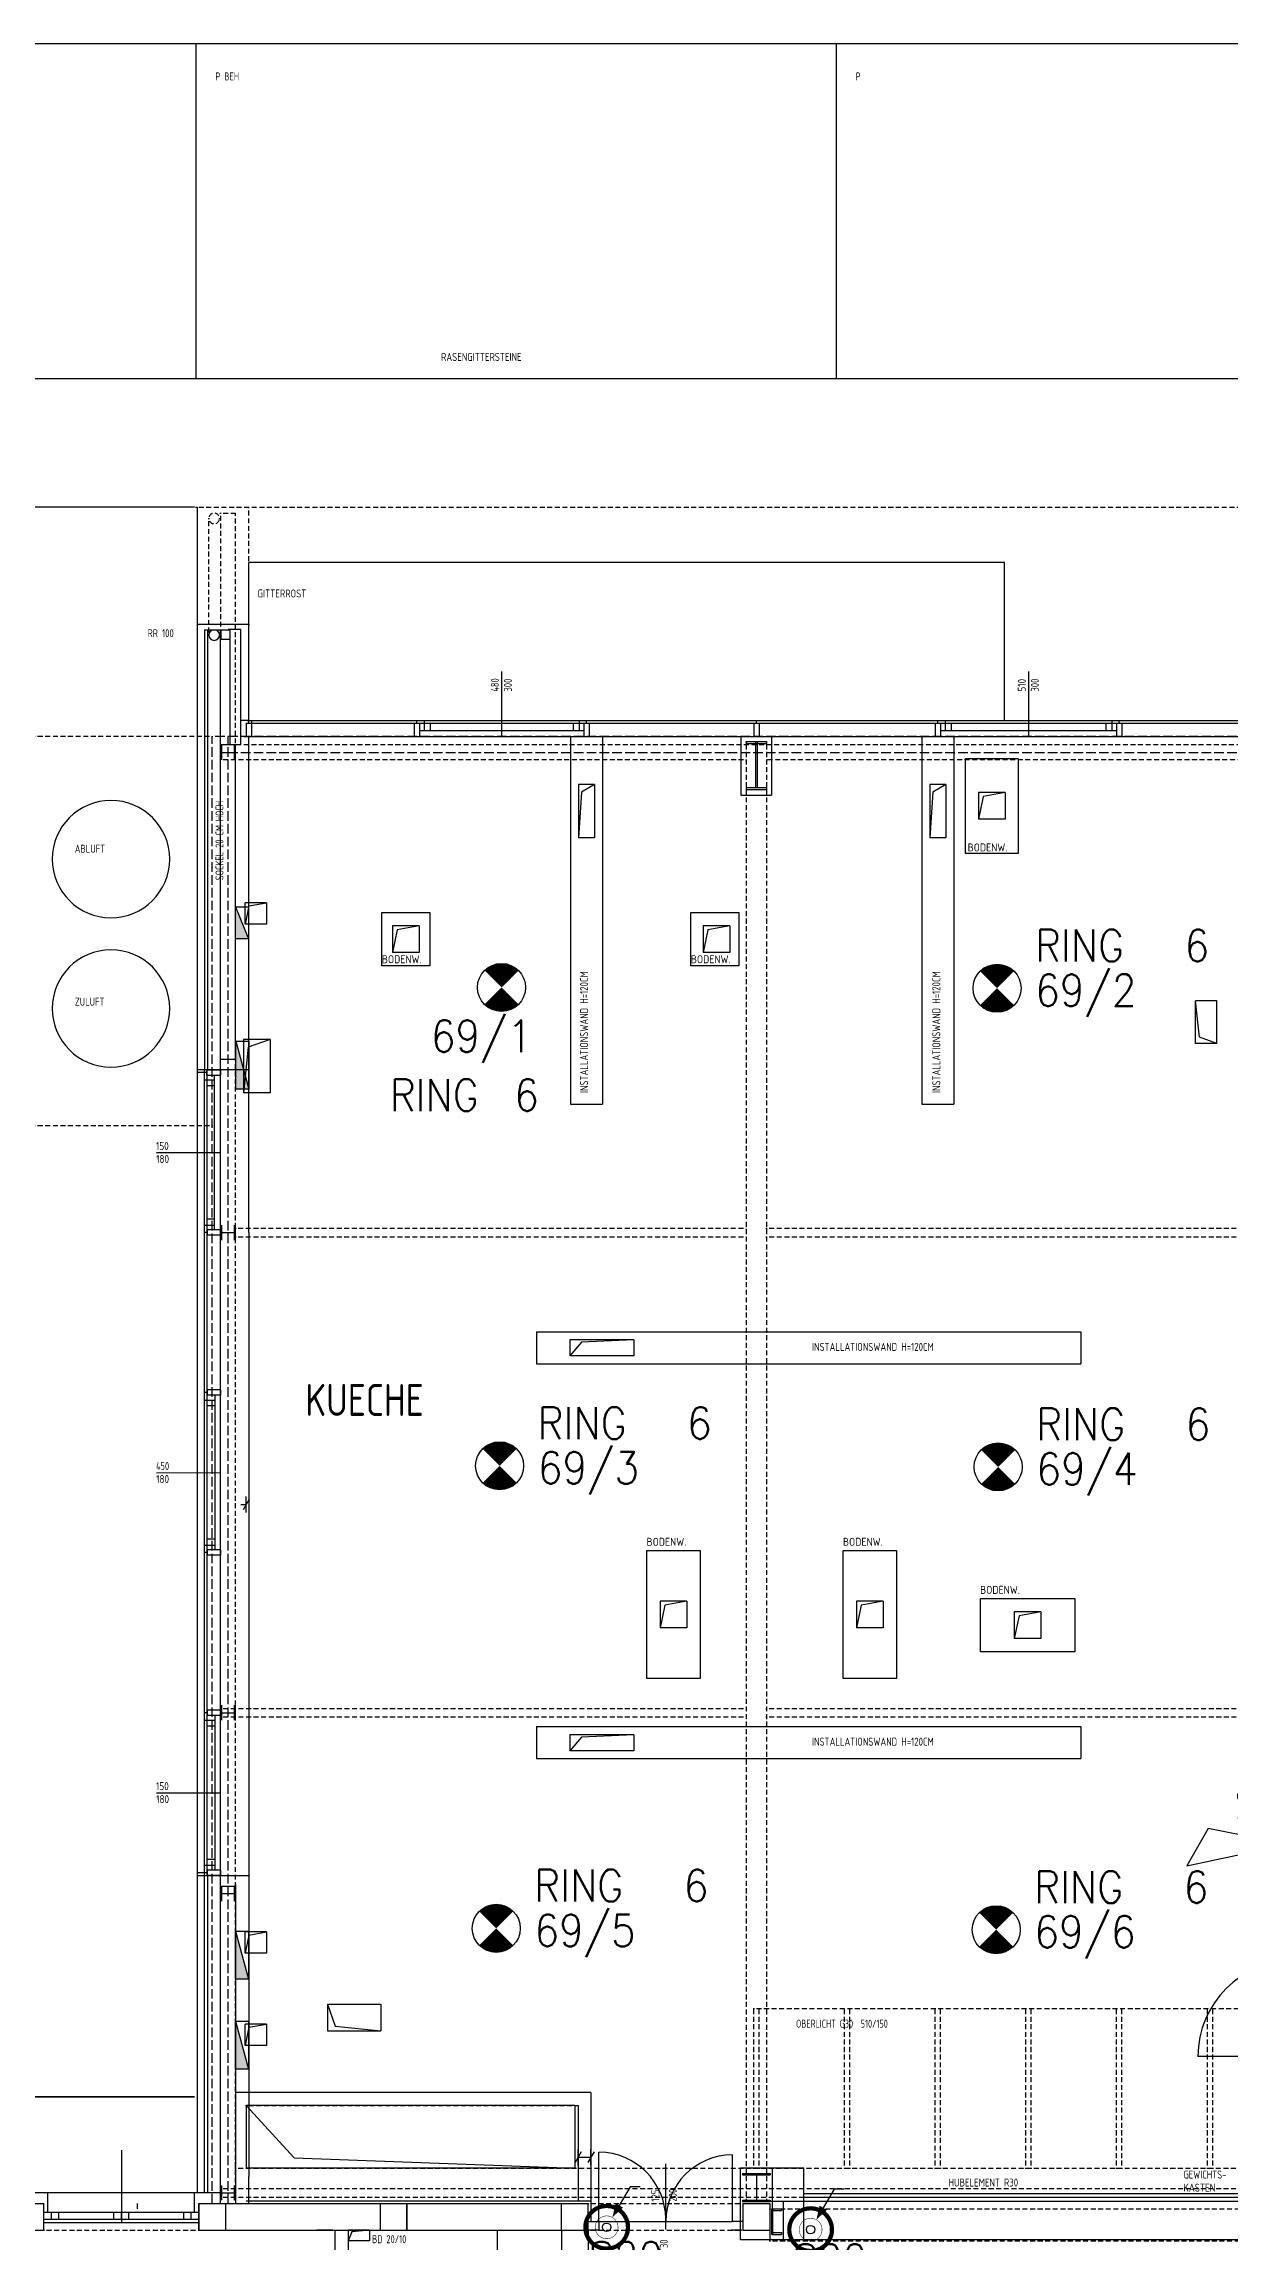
# Model space of a CAD drawing. Extents: x -1029 to 10077, y -1395 to 3524.
# Drawn here: x 1645 to 2755, y 1465 to 3524 of the extents above; entities that cross this region are included whole.
import ezdxf
from ezdxf.enums import TextEntityAlignment as Align

# ---------------------------------------------------------------- set-up
doc = ezdxf.new("R2010")
doc.units = 0
doc.header["$LTSCALE"] = 60
doc.header["$MEASUREMENT"] = 0
doc.linetypes.add('X$0$ACHSE', pattern=[0.115, 0, -0.04, 0.075, 0])
doc.linetypes.add('X$0$STRICH_3_1MM_KANTEN', pattern=[0.2, 0.15, -0.05])
doc.layers.get('0').update_dxf_attribs({"linetype": 'CONTINUOUS'})
for name, color, linetype in [('SECO-BRAND', 240, 'CONTINUOUS'), ('SECO-BRAND_LOOP', 81, 'CONTINUOUS'), ('X$0$2A_AUSSP1', 7, 'CONTINUOUS')]:
    doc.layers.add(name, color=color, linetype=linetype)
doc.styles.add('ROMANS', font='romans.shx', dxfattribs={"width": 0.9})
doc.styles.add('SMALL', font='ISO.SHX', dxfattribs={"height": 12.5})

# ---------------------------------------------------------------- blocks, each defined once
blk = doc.blocks.new('SecoS-anschluss steuerung')
at = {"const_width": 0.4}
for points in [[(-0.02, 0, -1), (0.02, 0, 0.956007)], [(-0.02, 0, 1), (0.02, 0, -0.956007)]]:
    blk.add_lwpolyline(points, format="xyb", dxfattribs=at)
blk.add_lwpolyline([(0.055, 0.095, 0, 0.08, 0), (0.118, 0.205, 0.1, 0.1, 0)], format="xyseb")
blk.add_lwpolyline([(0.315, 0.379), (0.219, 0.379), (0.118, 0.205)])
at = {"const_width": 0.00445}
blk.add_lwpolyline([(-0.107, 0, 1), (0.107, 0, 1)], format="xyb", close=True, dxfattribs=at)
blk.add_circle((0, 0), 0.04)
at = {"style": 'ROMANS', "width": 0.9, "flags": 1}
for tag, p in [('PRODUKT_1', (-0.344, -0.029)), ('PRODUKT_2', (-0.344, -0.479)), ('TECHNIK', (-0.344, -0.931)), ('SECOPOS', (-0.344, -1.393))]:
    blk.add_attdef(tag, text='', height=0.3, dxfattribs=at).set_placement(p, align=Align.RIGHT)
at = {"color": 81, "style": 'ROMANS', "width": 0.9}
for tag, p in [('MELDERNUMMER', (0.33, -0.013)), ('LINE_1', (0.33, -0.461)), ('LINE_2', (0.33, -0.913)), ('ZUSATZTEXT', (0.33, -1.358))]:
    blk.add_attdef(tag, p, '', height=0.3, dxfattribs=at)
at = {"layer": 'SECO-BRAND_LOOP', "color": 7, "style": 'ROMANS', "width": 0.8}
for tag, p, flags in [('RING', (0.33, 0.436), 9), ('RINGNUMMER', (1.294, 0.436), 1)]:
    blk.add_attdef(tag, p, '', height=0.3, dxfattribs=dict(at, flags=flags))
blk = doc.blocks.new('SecoS-sirene')
blk.add_lwpolyline([(0.044, 0.307), (0.144, 0.807), (-0.206, 1.007), (-0.056, 0.307)])
blk.add_lwpolyline([(0.15, 0), (-0.15, 0), (-0.15, 0.306), (0.15, 0.306)], close=True)
at = {"style": 'ROMANS', "width": 0.9, "flags": 1}
for tag, p in [('PRODUKT_1', (-0.344, 0.022)), ('PRODUKT_2', (-0.344, -0.428)), ('TECHNIK', (-0.344, -0.88)), ('SECOPOS', (-0.344, -1.342))]:
    blk.add_attdef(tag, text='', height=0.3, dxfattribs=at).set_placement(p, align=Align.RIGHT)
at = {"color": 81, "style": 'ROMANS', "width": 0.9}
for tag, p in [('MELDERNUMMER', (0.33, 0.038)), ('LINE_1', (0.33, -0.41)), ('LINE_2', (0.33, -0.861)), ('ZUSATZTEXT', (0.33, -1.307))]:
    blk.add_attdef(tag, p, '', height=0.3, dxfattribs=at)
at = {"layer": 'SECO-BRAND_LOOP', "color": 7, "style": 'ROMANS', "width": 0.8}
for tag, p, flags in [('RING', (0.33, 0.487), 9), ('RINGNUMMER', (1.294, 0.487), 1)]:
    blk.add_attdef(tag, p, '', height=0.3, dxfattribs=dict(at, flags=flags))
blk = doc.blocks.new('SecoS-max dif')
at = {"const_width": 0.225}
for points in [[(0.08, 0.08, 0.414214), (-0.08, 0.08, 0.414214)], [(-0.08, -0.08, 0.414214), (0.08, -0.08, 0.414214)]]:
    blk.add_lwpolyline(points, format="xyb", dxfattribs=at)
blk.add_circle((0, 0), 0.225)
at = {"style": 'ROMANS', "width": 0.9, "flags": 1}
for tag, p in [('PRODUKT_1', (-0.344, -0.147)), ('PRODUKT_2', (-0.344, -0.597)), ('TECHNIK', (-0.344, -1.049)), ('SECOPOS', (-0.344, -1.511))]:
    blk.add_attdef(tag, text='', height=0.3, dxfattribs=at).set_placement(p, align=Align.RIGHT)
at = {"color": 81, "style": 'ROMANS', "width": 0.9}
for tag, p in [('MELDERNUMMER', (0.33, -0.131)), ('LINE_1', (0.33, -0.989)), ('LINE_2', (0.33, -1.441)), ('ZUSATZTEXT', (0.33, -1.886))]:
    blk.add_attdef(tag, p, '', height=0.3, dxfattribs=at)
at = {"layer": 'SECO-BRAND_LOOP', "color": 7, "style": 'ROMANS', "width": 0.8, "flags": 8}
blk.add_attdef('RING', (0.33, -0.579), '', height=0.3, dxfattribs=at)
at = {"layer": 'SECO-BRAND_LOOP', "color": 7, "style": 'ROMANS', "width": 0.8}
blk.add_attdef('RINGNUMMER', (1.294, -0.579), '', height=0.3, dxfattribs=at)

msp = doc.modelspace()

# ---------------------------------------------------------------- hatches: boundary and pattern name
at = {"layer": 'X$0$2A_AUSSP1', "linetype": 'Continuous'}
for points in [[(1836.5, 2685.4), (1824.5, 2685.4), (1824.5, 2715.4)], [(1836.8, 2544.4), (1824.8, 2544.4), (1824.8, 2589.4)], [(1836.5, 1710.2), (1824.5, 1710.2), (1824.5, 1755.2)], [(1836.5, 1625.9), (1824.5, 1625.9), (1824.5, 1670.9)]]:
    msp.add_hatch(color=252, dxfattribs=at).paths.add_polyline_path(points, flags=0)

# ---------------------------------------------------------------- linework, layer by layer
at = {"color": 252, "linetype": 'Continuous'}
for p, q in [((3587.5, 3524), (1261.5, 3524)), ((1787.5, 3210), (1787.5, 3524)), ((2387.5, 3210), (2387.5, 3524)), ((3857.5, 3210), (947.5, 3210)), ((1786, 3090), (947.5, 3090)), ((1789, 2980), (1789, 3090)), ((2545, 3038), (1837, 3038)), ((1837, 2890), (1837, 3038)), ((2545, 2890), (2545, 3038)), ((1789, 1510), (1789, 2980)), ((1837, 2980), (1789, 2980)), ((1795.5, 2975), (1795.5, 2562.5)), ((1795.5, 2975), (1810.5, 2975)), ((1798.5, 2562.5), (1798.5, 2975)), ((1810.5, 2562.5), (1810.5, 2975)), ((1811.1, 2966), (1811.1, 2975)), ((1811.1, 2975), (1819.5, 2975)), ((1811.1, 2966), (1819.5, 2966)), ((1829.5, 2975.1), (1817.5, 2975.1)), ((1819.5, 2867), (1819.5, 2975.1)), ((1819.5, 2966), (1819.5, 2975)), ((1829.5, 2867), (1829.5, 2975.1)), ((1837, 2887.5), (1837, 2980)), ((2073.7, 2935.8), (2073.7, 2875)), ((2567.5, 2935.8), (2567.5, 2875)), ((1837.5, 2890), (1829.5, 2890)), ((1834.5, 2887.5), (3810.5, 2887.5)), ((1834.5, 2887.5), (1834.5, 2875)), ((1834.5, 2887.5), (1839.5, 2887.5)), ((1835.5, 2890), (3815.5, 2890)), ((1839.5, 2890), (1839.5, 2875)), ((1839.5, 2887.5), (1839.5, 2875)), ((1991.7, 2887.5), (1991.7, 2875)), ((1991.7, 2887.5), (1996.7, 2887.5)), ((1994.2, 2887.5), (1994.2, 2890)), ((1996.7, 2887.5), (1996.7, 2875)), ((2001.2, 2890), (2001.2, 2880.5)), ((2006.7, 2887.5), (2006.7, 2880.5)), ((2140.8, 2887.5), (2140.8, 2880.5)), ((2146.3, 2890), (2146.3, 2880.5)), ((2150.8, 2887.5), (2150.8, 2875)), ((2150.8, 2887.5), (2155.8, 2887.5)), ((2153.3, 2887.5), (2153.3, 2890)), ((2155.8, 2887.5), (2155.8, 2875)), ((2310, 2887.5), (2310, 2875)), ((2310, 2887.5), (2315, 2887.5)), ((2312.5, 2887.5), (2312.5, 2890)), ((2315, 2887.5), (2315, 2875)), ((2480, 2887.5), (2480, 2875)), ((2480, 2887.5), (2485, 2887.5)), ((2482.5, 2887.5), (2482.5, 2890)), ((2485, 2887.5), (2485, 2875)), ((2489.5, 2890), (2489.5, 2880.5)), ((2495, 2887.5), (2495, 2880.5)), ((2640, 2887.5), (2640, 2880.5)), ((2645.5, 2890), (2645.5, 2880.5)), ((2650, 2887.5), (2650, 2875)), ((2650, 2887.5), (2655, 2887.5)), ((2652.5, 2887.5), (2652.5, 2890)), ((2655, 2887.5), (2655, 2875)), ((1829.5, 2867), (1810.5, 2867)), ((1810.5, 2853), (1810.5, 2867)), ((1811.5, 2853), (1811.5, 2867)), ((1823.5, 2853), (1823.5, 2867)), ((1824.5, 2853), (1824.5, 2867)), ((1834.5, 2875), (1829.5, 2875)), ((1832.5, 2875), (3815.5, 2875)), ((1834.5, 2875), (1839.5, 2875)), ((1837, 2410), (1837, 2875)), ((1991.7, 2875), (1996.7, 2875)), ((1996.7, 2880.5), (2150.8, 2880.5)), ((2138.3, 2875), (2138.3, 2530.2)), ((2150.8, 2875), (2155.8, 2875)), ((2168.3, 2875), (2168.3, 2530.2)), ((2298, 2875), (2298, 2820)), ((2322, 2870), (2303, 2870)), ((2303, 2870), (2303, 2868.1)), ((2322, 2868.1), (2303, 2868.1)), ((2310, 2875), (2315, 2875)), ((2311.7, 2870), (2311.7, 2826.9)), ((2313.3, 2870), (2313.3, 2826.9)), ((2322, 2870), (2322, 2868.1)), ((2326.7, 2875), (2326.7, 2820)), ((2467.5, 2875), (2467.5, 2530.2)), ((2480, 2875), (2485, 2875)), ((2485, 2880.5), (2650, 2880.5)), ((2497.5, 2875), (2497.5, 2530.2)), ((2650, 2875), (2655, 2875)), ((1810.5, 2860), (1824.5, 2860)), ((1824.5, 2570.5), (1824.5, 2853)), ((2508.1, 2854.1), (2508.1, 2765.6)), ((2558.1, 2854.1), (2508.1, 2854.1)), ((2558.1, 2765.6), (2558.1, 2854.1)), ((2145.8, 2830), (2145.8, 2780)), ((2160.8, 2830), (2145.8, 2830)), ((2148.5, 2822.7), (2145.8, 2780)), ((2160.8, 2830), (2148.5, 2822.7)), ((2160.8, 2830), (2160.8, 2780)), ((2303, 2826.9), (2303, 2825)), ((2322, 2826.9), (2303, 2826.9)), ((2322, 2825), (2303, 2825)), ((2322, 2826.9), (2322, 2825)), ((2475, 2830), (2475, 2780)), ((2490, 2830), (2475, 2830)), ((2477.7, 2822.7), (2475, 2780)), ((2490, 2830), (2477.7, 2822.7)), ((2490, 2830), (2490, 2780)), ((2520.6, 2822.3), (2520.6, 2797.3)), ((2545.6, 2822.3), (2520.6, 2822.3)), ((2545.6, 2822.3), (2525.1, 2818.7)), ((2545.6, 2822.3), (2545.6, 2797.3)), ((2298, 2820), (2326.7, 2820)), ((2525.1, 2818.7), (2520.6, 2797.3)), ((2160.8, 2780), (2145.8, 2780)), ((2490, 2780), (2475, 2780)), ((2545.6, 2797.3), (2520.6, 2797.3)), ((2508.1, 2765.6), (2558.1, 2765.6)), ((1833.4, 2699.1), (1833.4, 2719.1)), ((1833.4, 2699.1), (1833.4, 2719.1)), ((1853.4, 2719.1), (1833.4, 2719.1)), ((1837, 2716.2), (1853.4, 2719.1)), ((1853.4, 2719.1), (1853.4, 2699.1)), ((1824.5, 2685.4), (1824.5, 2715.4)), ((1824.5, 2715.4), (1836.5, 2685.4)), ((1824.5, 2685.4), (1824.5, 2715.4)), ((1824.5, 2715.4), (1836.5, 2715.4)), ((1837, 2716.2), (1833.4, 2699.1)), ((1853.4, 2699.1), (1833.4, 2699.1)), ((1836.5, 2715.4), (1836.5, 2685.4)), ((1961.6, 2710), (2006.6, 2710)), ((1961.6, 2660), (1961.6, 2710)), ((2006.6, 2710), (2006.6, 2660)), ((2251.1, 2660), (2251.1, 2710)), ((2251.1, 2710), (2296.1, 2710)), ((2296.1, 2710), (2296.1, 2660)), ((1836.5, 2685.4), (1824.5, 2685.4)), ((1836.5, 2685.4), (1824.5, 2685.4)), ((1971.6, 2697.5), (1971.6, 2672.5)), ((1996.6, 2697.5), (1971.6, 2697.5)), ((1976, 2693.8), (1971.6, 2672.5)), ((1996.6, 2697.5), (1976, 2693.8)), ((1996.6, 2697.5), (1996.6, 2672.5)), ((2287.6, 2697.5), (2262.6, 2697.5)), ((2262.6, 2697.5), (2262.6, 2672.5)), ((2267.1, 2693.8), (2262.6, 2672.5)), ((2287.6, 2697.5), (2267.1, 2693.8)), ((2287.6, 2697.5), (2287.6, 2672.5)), ((2006.6, 2660), (1961.6, 2660)), ((1996.6, 2672.5), (1971.6, 2672.5)), ((2296.1, 2660), (2251.1, 2660)), ((2287.6, 2672.5), (2262.6, 2672.5)), ((2727.5, 2593), (2723.9, 2627.2)), ((2723.9, 2587.2), (2723.9, 2627.2)), ((2743.9, 2627.2), (2723.9, 2627.2)), ((2743.9, 2587.2), (2743.9, 2627.2)), ((1824.8, 2589.4), (1836.8, 2544.4)), ((1824.8, 2589.4), (1836.8, 2589.4)), ((1824.8, 2544.4), (1824.8, 2589.4)), ((1824.8, 2544.4), (1824.8, 2589.4)), ((1856.8, 2590.9), (1831.8, 2590.9)), ((1831.8, 2590.9), (1831.8, 2540.9)), ((1836.2, 2583.6), (1831.8, 2540.9)), ((1856.8, 2590.9), (1836.2, 2583.6)), ((1836.8, 2589.4), (1836.8, 2544.4)), ((1856.8, 2590.9), (1856.8, 2540.9)), ((2743.9, 2587.2), (2723.9, 2587.2)), ((2743.9, 2587.2), (2727.5, 2593)), ((1837, 2562.5), (1789, 2562.5)), ((1797.5, 2560), (1789, 2560)), ((1795.5, 1807.5), (1795.5, 2562.5)), ((1797.5, 2562.5), (1810.5, 2562.5)), ((1797.5, 2557.5), (1797.5, 2562.5)), ((1797.5, 2557.5), (1810.5, 2557.5)), ((1798, 1807.5), (1798, 2562.5)), ((1804.5, 2557.5), (1804.5, 2412.5)), ((1810.5, 2572.5), (1824.5, 2572.5)), ((1810.5, 1807.5), (1810.5, 2562.5)), ((1810.5, 2562.5), (1810.5, 2557.5)), ((1795.5, 2553), (1804.5, 2553)), ((1804.5, 2547.5), (1798, 2547.5)), ((1836.8, 2544.4), (1824.8, 2544.4)), ((1836.8, 2544.4), (1824.8, 2544.4)), ((1856.8, 2540.9), (1831.8, 2540.9)), ((2138.3, 2530.2), (2168.3, 2530.2)), ((2467.5, 2530.2), (2497.5, 2530.2)), ((1750.5, 2484.9), (1810.5, 2485)), ((1795.5, 2417), (1804.5, 2417)), ((1798, 2410), (1795.5, 2410)), ((1804.5, 2422.5), (1798, 2422.5)), ((1810.5, 2412.5), (1798, 2412.5)), ((1798, 2412.5), (1798, 2407.5)), ((1810.5, 2403), (1810.5, 2417)), ((1810.5, 2412.5), (1810.5, 2407.5)), ((1810.5, 2410), (1824.5, 2410)), ((1811.5, 2403), (1811.5, 2417)), ((1823.5, 2403), (1823.5, 2417)), ((1824.5, 2403), (1824.5, 2417)), ((1837, 2410), (1837, 1960)), ((1810.5, 2407.5), (1798, 2407.5)), ((2106.5, 2317), (2616.5, 2317)), ((2106.5, 2317), (2106.5, 2287)), ((2197.8, 2309.5), (2137.8, 2309.5)), ((2137.8, 2309.5), (2137.8, 2294.5)), ((2148.5, 2307.3), (2137.8, 2294.5)), ((2197.8, 2309.5), (2148.5, 2307.3)), ((2197.8, 2309.5), (2197.8, 2294.5)), ((2616.5, 2317), (2616.5, 2287)), ((2106.5, 2287), (2616.5, 2287)), ((2197.8, 2294.5), (2137.8, 2294.5)), ((1798, 2260), (1795.5, 2260)), ((1795.5, 2253), (1805, 2253)), ((1810.5, 2262.5), (1798, 2262.5)), ((1798, 2262.5), (1798, 2257.5)), ((1810.5, 2257.5), (1798, 2257.5)), ((1805, 2247.5), (1798, 2247.5)), ((1805, 2257.5), (1805, 2112.5)), ((1810.5, 2262.5), (1810.5, 2257.5)), ((1750.5, 2184.9), (1810.5, 2185)), ((1834.5, 2147.7), (1834.5, 2162.7)), ((1829.6, 2155.2), (1834.5, 2155.2)), ((1837.4, 2160.2), (1831.6, 2150.2)), ((1805, 2122.5), (1798, 2122.5)), ((1795.5, 2117), (1805, 2117)), ((1798, 2110), (1795.5, 2110)), ((1810.5, 2112.5), (1798, 2112.5)), ((1798, 2112.5), (1798, 2107.5)), ((1810.5, 2107.5), (1798, 2107.5)), ((1810.5, 2112.5), (1810.5, 2107.5)), ((2209.8, 1991.9), (2209.8, 2111.9)), ((2209.8, 2111.9), (2259.8, 2111.9)), ((2259.8, 2111.9), (2259.8, 1991.9)), ((2393.8, 1991.9), (2393.8, 2111.9)), ((2393.8, 2111.9), (2443.8, 2111.9)), ((2443.8, 2111.9), (2443.8, 1991.9)), ((2247.3, 2064.4), (2222.3, 2064.4)), ((2222.3, 2064.4), (2222.3, 2039.4)), ((2226.8, 2060.8), (2222.3, 2039.4)), ((2247.3, 2064.4), (2226.8, 2060.8)), ((2247.3, 2064.4), (2247.3, 2039.4)), ((2406.3, 2064.4), (2406.3, 2039.4)), ((2431.3, 2064.4), (2406.3, 2064.4)), ((2410.8, 2060.8), (2406.3, 2039.4)), ((2431.3, 2064.4), (2410.8, 2060.8)), ((2431.3, 2064.4), (2431.3, 2039.4)), ((2522.3, 2066.9), (2610.8, 2066.9)), ((2522.3, 2016.9), (2522.3, 2066.9)), ((2610.8, 2066.9), (2610.8, 2016.9)), ((2247.3, 2039.4), (2222.3, 2039.4)), ((2431.3, 2039.4), (2406.3, 2039.4)), ((2579.1, 2054.4), (2554.1, 2054.4)), ((2554.1, 2054.4), (2554.1, 2029.4)), ((2558.6, 2050.8), (2554.1, 2029.4)), ((2579.1, 2054.4), (2558.6, 2050.8)), ((2579.1, 2054.4), (2579.1, 2029.4)), ((2579.1, 2029.4), (2554.1, 2029.4)), ((2610.8, 2016.9), (2522.3, 2016.9)), ((2259.8, 1991.9), (2209.8, 1991.9)), ((2443.8, 1991.9), (2393.8, 1991.9)), ((1798, 1960), (1795.5, 1960)), ((1810.5, 1962.5), (1798, 1962.5)), ((1798, 1962.5), (1798, 1957.5)), ((1810.5, 1957.5), (1798, 1957.5)), ((1805, 1957.5), (1805, 1812.5)), ((1810.5, 1953), (1810.5, 1967)), ((1810.5, 1962.5), (1810.5, 1957.5)), ((1810.5, 1960), (1824.5, 1960)), ((1811.5, 1953), (1811.5, 1967)), ((1823.5, 1953), (1823.5, 1967)), ((1824.5, 1953), (1824.5, 1967)), ((1837, 1960), (1837, 1525.2)), ((1795.5, 1953), (1805, 1953)), ((1805, 1947.5), (1798, 1947.5)), ((2106.5, 1947), (2616.5, 1947)), ((2106.5, 1947), (2106.5, 1917)), ((2197.8, 1939.4), (2137.8, 1939.4)), ((2137.8, 1939.4), (2137.8, 1924.4)), ((2148.5, 1937.2), (2137.8, 1924.4)), ((2197.8, 1939.4), (2148.5, 1937.2)), ((2197.8, 1939.4), (2197.8, 1924.4)), ((2616.5, 1947), (2616.5, 1917)), ((2106.5, 1917), (2616.5, 1917)), ((2197.8, 1924.4), (2137.8, 1924.4)), ((1750.5, 1884.9), (1810.5, 1885)), ((1795.5, 1817), (1805, 1817)), ((1805, 1822.5), (1798, 1822.5)), ((1810.5, 1812.5), (1798, 1812.5)), ((1798, 1812.5), (1798, 1807.5)), ((1810.5, 1812.5), (1810.5, 1807.5)), ((1797.5, 1810), (1789, 1810)), ((1789, 1807.5), (1837, 1807.5)), ((1795.5, 1510), (1795.5, 1807.5)), ((1810.5, 1807.5), (1798, 1807.5)), ((1798.5, 1510), (1798.5, 1807.5)), ((1810.5, 1500.2), (1810.5, 1807.5)), ((1810.5, 1797.5), (1824.5, 1797.5)), ((1810.5, 1783.5), (1810.5, 1797.5)), ((1811.5, 1783.5), (1811.5, 1797.5)), ((1823.5, 1783.5), (1823.5, 1797.5)), ((1824.5, 1799.5), (1824.5, 1500)), ((1824.5, 1783.5), (1824.5, 1797.5)), ((1810.5, 1790.5), (1824.5, 1790.5)), ((1824.5, 1710.2), (1824.5, 1755.2)), ((1824.5, 1755.2), (1836.5, 1710.2)), ((1824.5, 1710.2), (1824.5, 1755.2)), ((1824.5, 1755.2), (1836.5, 1755.2)), ((1833.4, 1734.5), (1833.4, 1754.5)), ((1833.4, 1734.5), (1833.4, 1754.5)), ((1853.4, 1754.5), (1833.4, 1754.5)), ((1837, 1751.6), (1833.4, 1734.5)), ((1836.5, 1755.2), (1836.5, 1710.2)), ((1837, 1751.6), (1853.4, 1754.5)), ((1853.4, 1754.5), (1853.4, 1734.5)), ((1853.4, 1734.5), (1833.4, 1734.5)), ((1836.5, 1710.2), (1824.5, 1710.2)), ((1836.5, 1710.2), (1824.5, 1710.2)), ((1824.5, 1625.9), (1824.5, 1670.9)), ((1824.5, 1670.9), (1836.5, 1625.9)), ((1824.5, 1625.9), (1824.5, 1670.9)), ((1824.5, 1670.9), (1836.5, 1670.9)), ((1833.4, 1648.1), (1833.4, 1668.1)), ((1833.4, 1648.1), (1833.4, 1668.1)), ((1853.4, 1668.1), (1833.4, 1668.1)), ((1836.5, 1670.9), (1836.5, 1625.9)), ((1837, 1665.2), (1853.4, 1668.1)), ((1853.4, 1668.1), (1853.4, 1648.1)), ((1910.6, 1686.7), (1960.6, 1686.7)), ((1910.6, 1686.7), (1910.6, 1661.7)), ((1910.6, 1686.7), (1917.9, 1666.2)), ((1960.6, 1686.7), (1960.6, 1661.7)), ((1837, 1665.2), (1833.4, 1648.1)), ((1853.4, 1648.1), (1833.4, 1648.1)), ((1910.6, 1661.7), (1960.6, 1661.7)), ((1917.9, 1666.2), (1960.6, 1661.7)), ((2816.2, 1637.8), (2726.2, 1637.8)), ((1836.5, 1625.9), (1824.5, 1625.9)), ((1836.5, 1625.9), (1824.5, 1625.9)), ((1786, 1600), (947.5, 1600)), ((1470, 1600), (1786, 1600)), ((2157.5, 1604), (1824.5, 1604)), ((2142.5, 1592), (1834.5, 1592)), ((1834.5, 1592), (1879.3, 1542.7)), ((1834.5, 1592), (1834.5, 1533)), ((2142.5, 1592), (2142.5, 1533)), ((2145.5, 1592), (2145.5, 1502.5)), ((2157.5, 1604), (2157.5, 1483)), ((1717.5, 1550), (1717.5, 1482)), ((2148.4, 1548.5), (2142.6, 1538.5)), ((2145.5, 1536), (2145.5, 1551)), ((2160.4, 1548.5), (2154.6, 1538.5)), ((2157.5, 1536), (2157.5, 1551)), ((2165, 1483), (2165, 1548)), ((2290, 1483), (2290, 1545.5)), ((2142.5, 1533), (1834.5, 1533)), ((1837, 1500), (1837, 1525.2)), ((1879.3, 1542.7), (2142.5, 1533)), ((2145.5, 1543.5), (2157.5, 1543.5)), ((2227.5, 1475.5), (2227.5, 1537.3)), ((2340, 1533), (2297.5, 1533)), ((2297.5, 1466), (2297.5, 1533)), ((2299.5, 1528), (2325.5, 1528)), ((2299.5, 1528), (2299.5, 1527)), ((2299.5, 1527), (2325.5, 1527)), ((2312.5, 1527), (2312.5, 1503.1)), ((2325.5, 1528), (2325.5, 1527)), ((2357, 1533), (2327.5, 1533)), ((2327.5, 1475.5), (2327.5, 1533)), ((2357, 1466), (2357, 1533)), ((1810.5, 1510), (947.5, 1510)), ((1648.5, 1492), (1648.5, 1510)), ((1786, 1492), (1786, 1510)), ((1810.5, 1503), (1810.5, 1517)), ((1810.5, 1510), (1824.5, 1510)), ((1811.5, 1503), (1811.5, 1517)), ((1823.5, 1503), (1823.5, 1517)), ((1824.5, 1503), (1824.5, 1517)), ((2778, 1509), (2357, 1509)), ((2357, 1506), (2778, 1506)), ((1620, 1500), (1645, 1500)), ((1645, 1475), (1645, 1500)), ((1645, 1492), (1790, 1492)), ((1790, 1485), (1645, 1485)), ((1790, 1485), (1645, 1485)), ((1652, 1485), (1652, 1492)), ((1659, 1485), (1659, 1492)), ((1710.5, 1485), (1710.5, 1492)), ((1717.5, 1485), (1717.5, 1492)), ((1724.5, 1485), (1724.5, 1492)), ((1732.6, 1495.1), (1732.6, 1500)), ((1776, 1485), (1776, 1492)), ((1783, 1485), (1783, 1492)), ((1790, 1475), (1790, 1500)), ((1790, 1500), (1790, 1475)), ((1790, 1500), (1815, 1500)), ((1815, 1500), (1960, 1500)), ((1815, 1500), (1815, 1475)), ((1834.5, 1502.5), (2157.5, 1502.5)), ((1960, 1500), (1960, 1475)), ((1960, 1500), (1985, 1500)), ((1985, 1500), (2130, 1500)), ((1985, 1500), (2130, 1500)), ((1985, 1475), (1985, 1500)), ((1985, 1500), (1985, 1475)), ((2130, 1475), (2130, 1500)), ((2130, 1500), (2155, 1500)), ((2155, 1475), (2155, 1500)), ((2155, 1483), (2165, 1483)), ((2165, 1483), (2290, 1483)), ((2165, 1483), (2165, 1475)), ((2300, 1483), (2290, 1483)), ((2299.5, 1503), (2325.5, 1503)), ((2299.5, 1503), (2299.5, 1502)), ((2835, 1502), (2299.5, 1502)), ((2299.5, 1502), (2325.5, 1502)), ((2300, 1475), (2300, 1500)), ((2300, 1500), (2325, 1500)), ((2325, 1500), (2325, 1475)), ((2325.5, 1503), (2325.5, 1502)), ((2327, 1495), (2327, 1471)), ((2327, 1471), (2327, 1495)), ((2327, 1495), (2336, 1495)), ((2327, 1495), (2336, 1495)), ((2327, 1493.3), (2336, 1493.3)), ((2328, 1471), (2328, 1495)), ((2336, 1495), (2336, 1493.3)), ((2338, 1466), (2338, 1502)), ((1620, 1475), (1645, 1475)), ((1790, 1482), (1645, 1482)), ((1790, 1475), (1815, 1475)), ((1815, 1475), (1960, 1475)), ((1915.8, 1475), (1900.8, 1475)), ((1917.5, 1475), (1917.5, 1037)), ((1930, 1475), (1930, 1042)), ((1950, 1475), (1930, 1475)), ((1930, 1475), (1930, 1465)), ((1933.6, 1473.5), (1930, 1465)), ((1950, 1465), (1930, 1465)), ((1950, 1475), (1933.6, 1473.5)), ((1950, 1475), (1950, 1465)), ((1960, 1475), (1985, 1475)), ((1985, 1475), (2130, 1475)), ((2070, 880), (2070, 1475)), ((2130, 1475), (2130, 880)), ((2130, 1475), (2155, 1475)), ((2155, 1475), (2155, 880)), ((2155, 1475), (2155, 1475)), ((2165, 1475), (2155, 1475)), ((2298.9, 1475), (2288.9, 1475)), ((2837.5, 1466), (2297.5, 1466)), ((2300, 1475), (2325, 1475)), ((2325, 1475), (2325, 1466)), ((2327, 1472.7), (2336, 1472.7)), ((2327, 1471), (2336, 1471)), ((2327, 1471), (2336, 1471)), ((2336, 1472.7), (2336, 1471))]:
    msp.add_line(p, q, dxfattribs=at)
at = {"color": 252, "linetype": 'X$0$ACHSE'}
for p, q in [((1787.5, 3090), (3856, 3090)), ((1789, 2980), (1789, 3090)), ((1837, 2980), (1837, 3090)), ((1799.5, 2970), (1799.5, 3079.3)), ((1810.5, 3084.3), (1810.5, 2970.1)), ((1810.5, 3084.3), (1824.5, 3084.3)), ((1824.5, 1503), (1824.5, 3084.3)), ((1802.5, 2875), (1572.5, 2875)), ((3834.5, 2867), (1810.5, 2867)), ((2303, 2870), (2303, 1503.1)), ((2322, 2870), (2322, 1503.1)), ((2303, 2853), (1810.5, 2853)), ((2313.3, 2853), (2311.7, 2853)), ((2813, 2853), (2322, 2853)), ((1802.5, 2510), (1572.5, 2510)), ((1824.5, 2414), (2303, 2414)), ((2322, 2414), (2813, 2414)), ((1824.5, 2406), (2303, 2406)), ((2322, 2406), (2813, 2406)), ((1810.5, 1964), (2303, 1964)), ((2322, 1964), (2813, 1964)), ((1810.5, 1956), (2303, 1956)), ((2322, 1956), (2813, 1956)), ((2310, 1682.8), (2822.5, 1682.8)), ((2310, 1533), (2310, 1682.8)), ((2315, 1533), (2315, 1682.8)), ((2395, 1533), (2395, 1682.8)), ((2400, 1533), (2400, 1682.8)), ((2480, 1533), (2480, 1682.8)), ((2485, 1533), (2485, 1682.8)), ((2565, 1533), (2565, 1682.8)), ((2570, 1533), (2570, 1682.8)), ((2650, 1533), (2650, 1682.8)), ((2655, 1533), (2655, 1682.8)), ((2735, 1533), (2735, 1682.8)), ((2740, 1533), (2740, 1682.8)), ((1834.5, 1592), (2145.5, 1592)), ((1824.5, 1533), (3808, 1533)), ((1810.5, 1514), (3834.5, 1514)), ((1810.5, 1506), (3834.5, 1506)), ((2155, 1500), (2300, 1500)), ((2325, 1495), (2808, 1495)), ((1645, 1475), (1790, 1475)), ((2155, 1475), (2300, 1475)), ((2325, 1465), (2808, 1465))]:
    msp.add_line(p, q, dxfattribs=at)
at = {"color": 252, "linetype": 'X$0$STRICH_3_1MM_KANTEN'}
for p, q in [((3842.5, 2875), (1802.5, 2875)), ((1802.5, 1500), (1802.5, 2875)), ((1817.5, 1500), (1817.5, 2875)), ((1817.5, 2860), (3827.5, 2860))]:
    msp.add_line(p, q, dxfattribs=at)
at = {"color": 252, "linetype": 'X$0$ACHSE'}
for start, end in [(0, 180), (180, 0)]:
    msp.add_arc((1804.5, 3079.3), 5, start, end, dxfattribs=at)
at = {"color": 252, "linetype": 'Continuous'}
for centre, radius, start, end in [((1804.5, 2970), 5, 0, 180), ((1804.5, 2970), 5, 180, 0), ((1707.8, 2760), 55, 0, 180), ((1707.8, 2760), 55, 180, 0), ((1707.8, 2620), 55, 0, 180), ((1707.8, 2620), 55, 180, 0), ((2816.2, 1637.8), 90, 90, 180), ((2165, 1485.5), 62.5, 0, 90), ((2290, 1483), 62.5, 90, 180)]:
    msp.add_arc(centre, radius, start, end, dxfattribs=at)

# ---------------------------------------------------------------- block references
at = {"layer": 'SECO-BRAND'}
ref = msp.add_blockref('SecoS-max dif', (2538, 2639, 280), dxfattribs=dict(at, xscale=100, yscale=100, zscale=100))
ref.add_attrib('MELDERNUMMER', '69/2', (2573.7, 2622.1, -27720), dxfattribs={"layer": '0', "color": 81, "height": 30, "style": 'ROMANS', "width": 0.9})
ref.add_attrib('RINGNUMMER', '6', (2713.6, 2663.9, -27720), dxfattribs={"layer": 'SECO-BRAND_LOOP', "color": 7, "height": 30, "style": 'ROMANS', "width": 0.9})
ref.add_attrib('RING', 'RING', (2573.6, 2663.9, -27720), dxfattribs={"layer": 'SECO-BRAND_LOOP', "color": 7, "height": 30, "style": 'ROMANS', "width": 0.9, "flags": 8})
ref = msp.add_blockref('SecoS-max dif', (2073.7, 2639.7, 280), dxfattribs=dict(at, xscale=100, yscale=100, zscale=100))
ref.add_attrib('MELDERNUMMER', '69/1', (2007.5, 2579.2, -27720), dxfattribs={"layer": '0', "color": 81, "height": 30, "style": 'ROMANS', "width": 0.9})
ref.add_attrib('RINGNUMMER', '6', (2085.6, 2523.8, -27720), dxfattribs={"layer": 'SECO-BRAND_LOOP', "color": 7, "height": 30, "style": 'ROMANS', "width": 0.9})
ref.add_attrib('RING', 'RING', (1969, 2523.8, -27720), dxfattribs={"layer": 'SECO-BRAND_LOOP', "color": 7, "height": 30, "style": 'ROMANS', "width": 0.9, "flags": 8})
ref = msp.add_blockref('SecoS-max dif', (2071.9, 2191.4, 280), dxfattribs=dict(at, xscale=100, yscale=100, zscale=100))
ref.add_attrib('MELDERNUMMER', '69/3', (2107.7, 2174.6, -27720), dxfattribs={"layer": '0', "color": 81, "height": 30, "style": 'ROMANS', "width": 0.9})
ref.add_attrib('RINGNUMMER', '6', (2247.5, 2216.4, -27720), dxfattribs={"layer": 'SECO-BRAND_LOOP', "color": 7, "height": 30, "style": 'ROMANS', "width": 0.9})
ref.add_attrib('RING', 'RING', (2107.6, 2216.4, -27720), dxfattribs={"layer": 'SECO-BRAND_LOOP', "color": 7, "height": 30, "style": 'ROMANS', "width": 0.9, "flags": 8})
ref = msp.add_blockref('SecoS-max dif', (2539, 2190.4, 280), dxfattribs=dict(at, xscale=100, yscale=100, zscale=100))
ref.add_attrib('MELDERNUMMER', '69/4', (2574.8, 2173.5, -27720), dxfattribs={"layer": '0', "color": 81, "height": 30, "style": 'ROMANS', "width": 0.9})
ref.add_attrib('RINGNUMMER', '6', (2714.6, 2215.4, -27720), dxfattribs={"layer": 'SECO-BRAND_LOOP', "color": 7, "height": 30, "style": 'ROMANS', "width": 0.9})
ref.add_attrib('RING', 'RING', (2574.7, 2215.4, -27720), dxfattribs={"layer": 'SECO-BRAND_LOOP', "color": 7, "height": 30, "style": 'ROMANS', "width": 0.9, "flags": 8})
ref = msp.add_blockref('SecoS-sirene', (2816.6, 1837.1), dxfattribs=dict(at, xscale=100, yscale=100, zscale=100, rotation=90))
ref.add_attrib('MELDERNUMMER', 'S2', (2760.4, 1857.8), dxfattribs={"layer": '0', "color": 81, "height": 30, "style": 'ROMANS', "width": 0.9})
ref = msp.add_blockref('SecoS-max dif', (2068.8, 1757.9, 280), dxfattribs=dict(at, xscale=100, yscale=100, zscale=100))
ref.add_attrib('MELDERNUMMER', '69/5', (2104.5, 1741, -27720), dxfattribs={"layer": '0', "color": 81, "height": 30, "style": 'ROMANS', "width": 0.9})
ref.add_attrib('RINGNUMMER', '6', (2244.4, 1782.9, -27720), dxfattribs={"layer": 'SECO-BRAND_LOOP', "color": 7, "height": 30, "style": 'ROMANS', "width": 0.9})
ref.add_attrib('RING', 'RING', (2104.4, 1782.9, -27720), dxfattribs={"layer": 'SECO-BRAND_LOOP', "color": 7, "height": 30, "style": 'ROMANS', "width": 0.9, "flags": 8})
ref = msp.add_blockref('SecoS-max dif', (2537.2, 1756.6, 280), dxfattribs=dict(at, xscale=100, yscale=100, zscale=100))
ref.add_attrib('MELDERNUMMER', '69/6', (2572.9, 1739.7, -27720), dxfattribs={"layer": '0', "color": 81, "height": 30, "style": 'ROMANS', "width": 0.9})
ref.add_attrib('RINGNUMMER', '6', (2712.8, 1781.6, -27720), dxfattribs={"layer": 'SECO-BRAND_LOOP', "color": 7, "height": 30, "style": 'ROMANS', "width": 0.9})
ref.add_attrib('RING', 'RING', (2572.8, 1781.6, -27720), dxfattribs={"layer": 'SECO-BRAND_LOOP', "color": 7, "height": 30, "style": 'ROMANS', "width": 0.9, "flags": 8})
ref = msp.add_blockref('SecoS-anschluss steuerung', (2172.2, 1477.7), dxfattribs=dict(at, xscale=100, yscale=100, zscale=100))
ref.add_attrib('MELDERNUMMER', 'S20', (2155.8, 1434.2), dxfattribs={"layer": '0', "color": 81, "height": 30, "style": 'ROMANS', "width": 0.9})
ref.add_attrib('LINE_1', 'Gehtür', (2155.7, 1392.1), dxfattribs={"layer": '0', "color": 81, "height": 30, "style": 'ROMANS', "width": 0.9})
ref = msp.add_blockref('SecoS-anschluss steuerung', (2363.3, 1475.5), dxfattribs=dict(at, xscale=100, yscale=100, zscale=100))
ref.add_attrib('MELDERNUMMER', 'S20', (2346.9, 1432), dxfattribs={"layer": '0', "color": 81, "height": 30, "style": 'ROMANS', "width": 0.9})
ref.add_attrib('LINE_1', 'Rolltor', (2348.7, 1395), dxfattribs={"layer": '0', "color": 81, "height": 30, "style": 'ROMANS', "width": 0.9})

# ---------------------------------------------------------------- texts
at = {"color": 252, "style": 'SMALL'}
for s, height, width, p in [('P BEH', 7.5, 0.822857, (1805.6, 3497.3)), ('P ', 7.5, 0.642857, (2405.6, 3497.3)), ('RASENGITTERSTEINE', 7.5, 0.890379, (2017.1, 3234.4)), ('GITTERROST', 7.5, 0.898522, (1845.1, 3012.7)), ('RR 100', 7.5, 0.878572, (1742, 2975.5)), ('ABLUFT', 7.5, 0.871429, (1673.9, 2773.5)), ('BODENW.', 7.5, 0.994286, (2510.4, 2774.7)), ('BODENW.', 7.5, 0.994286, (1961.6, 2669.9)), ('BODENW.', 7.5, 0.994286, (2251.1, 2669.9)), ('ZULUFT', 7.5, 0.871429, (1673.9, 2630.1)), ('INSTALLATIONSWAND H=120CM', 7.5, 0.8867, (2364.6, 2306.6)), ('KUECHE', 30, 0.874286, (1889.9, 2268.1)), ('BODENW.', 7.5, 0.994286, (2209.6, 2123.9)), ('BODENW.', 7.5, 0.994286, (2393.6, 2123.9)), ('BODENW.', 7.5, 0.994286, (2522.1, 2078.9)), ('INSTALLATIONSWAND H=120CM', 7.5, 0.8867, (2364.6, 1936.6)), ('OBERLICHT G30  510/150', 7.5, 0.805575, (2349.7, 1672.3)), ('GEWICHTS-', 7.5, 0.873016, (2712.6, 1530.9)), ('HUBELEMENT R30', 7.5, 0.886059, (2492.5, 1523.4)), ('KASTEN', 7.5, 0.909524, (2712.6, 1518.6)), ('BD 20/10', 7.5, 0.783117, (1952.4, 1470.3))]:
    msp.add_text(s, height=height, dxfattribs=dict(at, width=width)).set_placement(p, align=Align.TOP_LEFT)
for s, rotation, width, p in [('480', 90, 0.816807, (2063.7, 2917)), ('300', 90, 0.867857, (2075.9, 2917)), ('510', 90, 0.925715, (2557.4, 2917)), ('300', 90, 0.867857, (2569.6, 2917)), ('SOCKEL 20 CM HOCH', 90, 0.855446, (1805.7, 2740.2)), ('INSTALLATIONSWAND H=120CM', 90, 0.8867, (2147.3, 2540.8)), ('INSTALLATIONSWAND H=120CM', 90, 0.8867, (2477.3, 2540.8)), ('150', 0.166, 0.925715, (1750, 2494.9)), ('180', 0.166, 0.925715, (1750.1, 2482.7)), ('180', 0.166, 0.925715, (1750.1, 2182.7)), ('450', 0.166, 0.816807, (1750, 2194.9)), ('150', 0.166, 0.925715, (1750, 1894.9)), ('180', 0.166, 0.925715, (1750.1, 1882.7)), ('125', 90, 0.867857, (2214.1, 1501.8)), ('200', 90, 0.867857, (2230.4, 1501.8)), ('T30', 90, 0.826891, (2222, 1453.8))]:
    msp.add_text(s, height=7.5, rotation=rotation, dxfattribs=dict(at, width=width)).set_placement(p, align=Align.TOP_LEFT)

doc.saveas('drawing.dxf')
